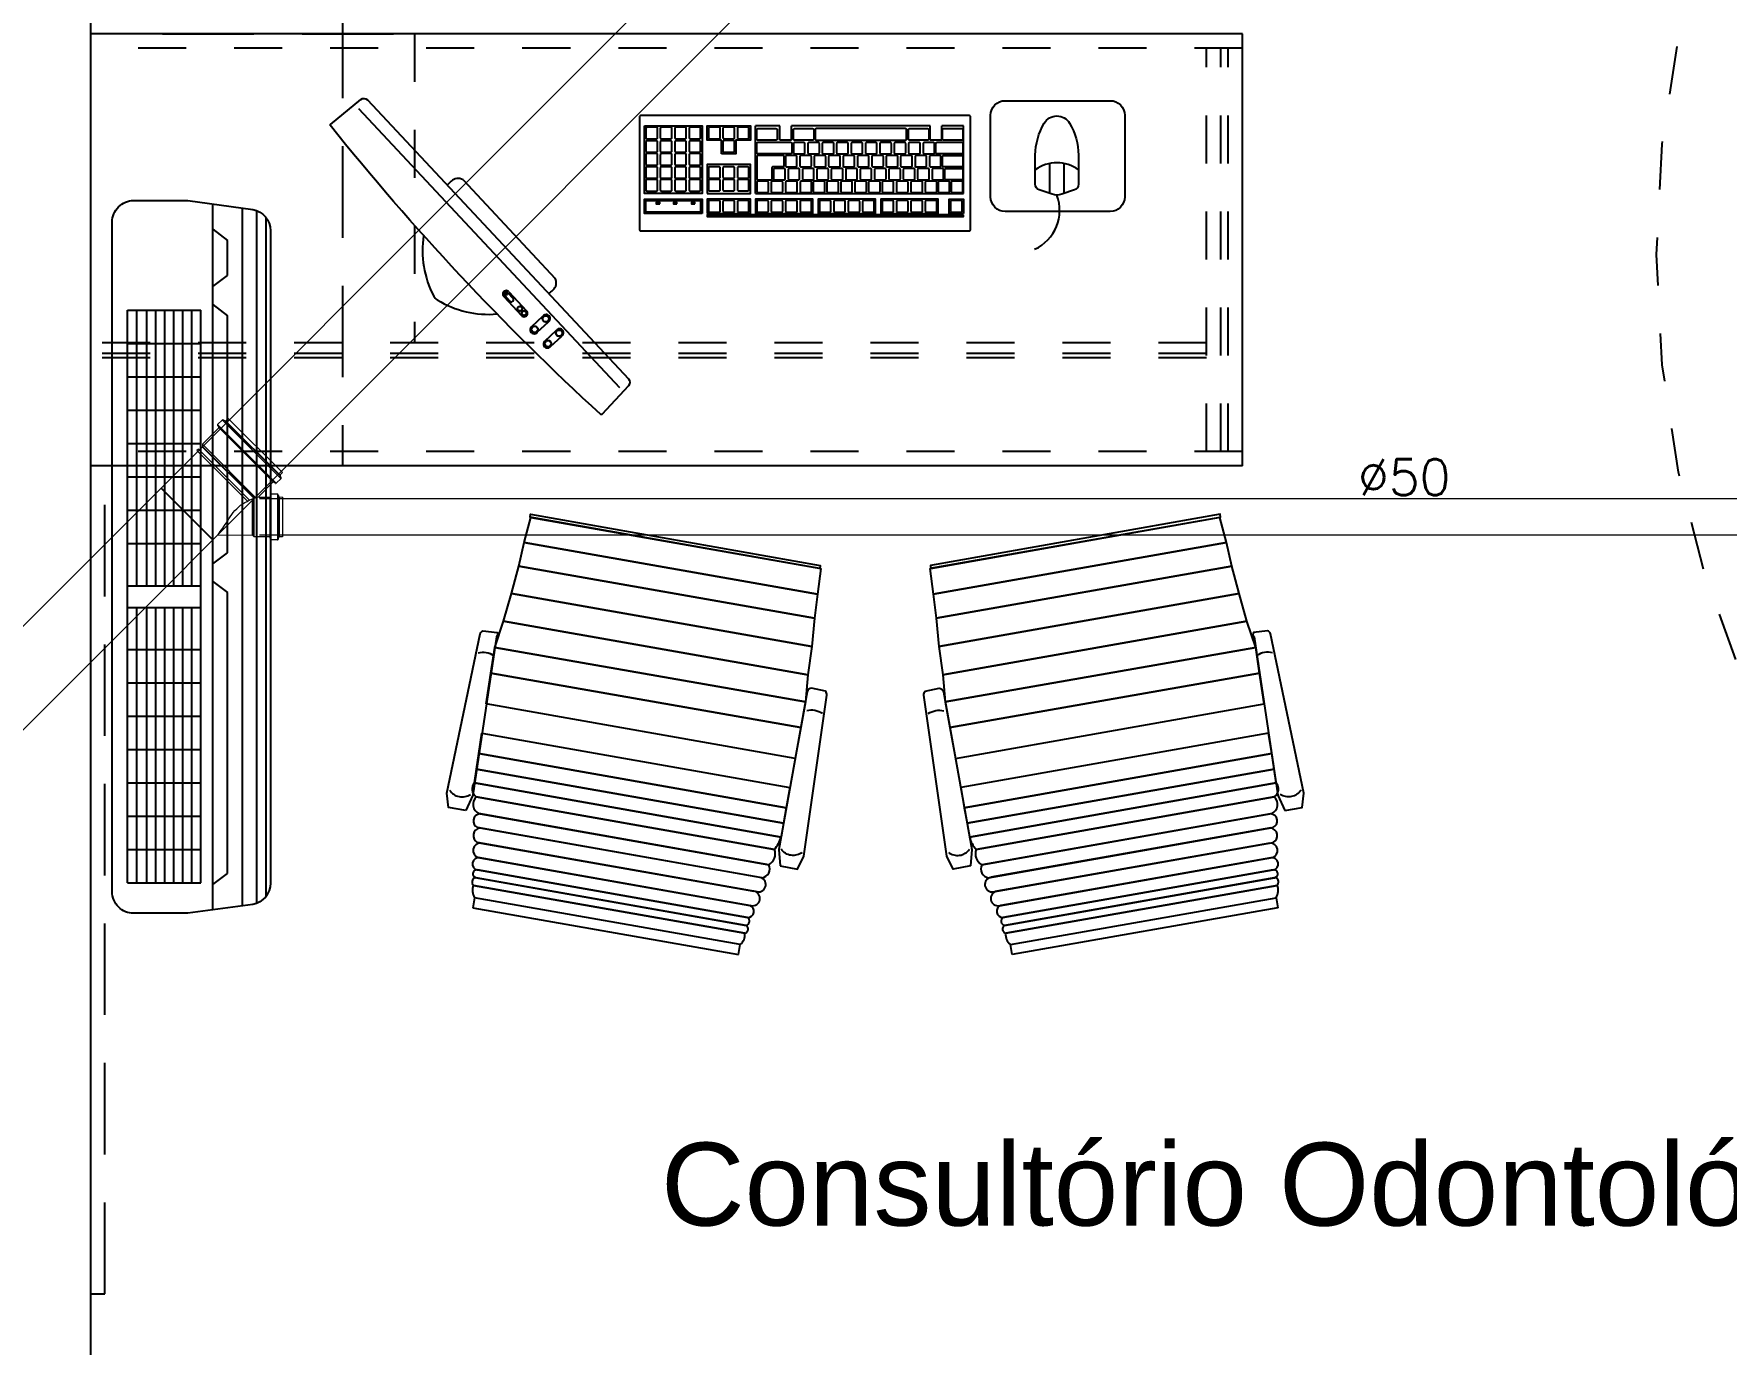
# Model space of a CAD drawing. Header units: millimetres. Extents: x 1573 to 2177, y 1587 to 1932.
# Drawn here: x 1895.824 to 1899.348, y 1918.274 to 1921.003 of the extents above; entities that cross this region are included whole.
import ezdxf
from ezdxf.enums import TextEntityAlignment as Align

# ---------------------------------------------------------------- set-up
doc = ezdxf.new("R2010")
doc.units = ezdxf.units.MM
doc.header["$LTSCALE"] = 0.03
doc.linetypes.add('HIDDEN', pattern=[9.525, 6.35, -3.175])
for name, color, linetype in [('-HIDRO', 8, 'Continuous'), ('Texto-Tubos', 7, 'Continuous'), ('Tinterno', 9, 'Continuous')]:
    doc.layers.add(name, color=color, linetype=linetype)
doc.layers.add('TigreCad', color=2, linetype='Continuous', lineweight=13)
doc.styles.add('ARIAL', font='arial.ttf')
doc.styles.add('TCTUBOS-TXT', font='txt.shx')

# ---------------------------------------------------------------- blocks, each defined once
blk = doc.blocks.new('26277469p')
at = {"layer": 'TigreCad'}
for p, q in [((78, 50.8), (6, 50.8)), ((78, 50.8), (78.1, 52.3)), ((78, -46.9), (78, 50.8)), ((78.1, -46.9), (78.1, 52.3)), ((81.1, 52.3), (78.1, 52.3)), ((81.1, -47.9), (81.1, 52.3)), ((81.2, 50.8), (81.1, 52.3)), ((81.2, -48), (81.2, 50.8)), ((87.4, 50.8), (81.2, 50.8)), ((89.8, 53.2), (87.4, 50.8)), ((89.8, -51.8), (89.8, 53.2)), ((121.7, 53.2), (89.8, 53.2)), ((122.9, 56.7), (122.7, 54.2)), ((133.3, 57.6), (123.9, 57.6)), ((123.9, 56.6), (123.9, -56.7)), ((133.3, 56.6), (133.3, -56.7)), ((134.3, 56.9), (135.1, 54)), ((140.5, 53.2), (136.1, 53.2)), ((140.5, 53.2), (140.5, -53.3)), ((14.9, -50.8), (6, -50.8)), ((49.6, -85.4), (14.9, -50.8)), ((49.6, -88.3), (87.3, -50.5)), ((106.9, -63.4), (63.4, -106.9)), ((113.6, -70.1), (70.1, -113.6)), ((103.4, -64.8), (93.6, -55)), ((121.7, -53.3), (94.3, -53.3)), ((106.8, -63.1), (104.8, -64.8)), ((114.4, -69.4), (108.2, -63.2)), ((122.9, -56.7), (122.7, -54.2)), ((133.3, -57.7), (123.9, -57.7)), ((134.3, -56.9), (135.1, -54)), ((140.5, -53.3), (136.1, -53.3)), ((49.6, -88.3), (49.6, -85.4)), ((64.8, -103.4), (49.6, -88.3)), ((116.2, -77.5), (77.5, -116.2)), ((114.5, -70.6), (113, -73.3)), ((116.2, -77.5), (113.1, -74.5)), ((63.1, -106.8), (64.8, -104.8)), ((69.4, -114.4), (63.2, -108.2)), ((70.6, -114.5), (73.3, -113)), ((77.5, -116.2), (74.5, -113.1))]:
    blk.add_line(p, q, dxfattribs=at)
blk.add_lwpolyline([(15.8, -51.2, -0.013476), (38.9, -47.1, -0.106485), (67.2, -44.2, -0.09207), (93.5, -53.8, -0.112954)], format="xyb", dxfattribs=at)
for centre, start, end in [((121.7, 54.2), 270, 355), ((123.9, 56.6), 90, 175), ((133.3, 56.6), 15, 90), ((136.1, 54.2), 195, 270), ((14.9, -51.8), 34.2682, 90), ((94.3, -54.3), 90, 225), ((104.1, -64.1), 225, 310), ((107.4, -63.9), 45, 130), ((113.6, -70.1), 330, 45), ((121.7, -54.3), 5, 90), ((123.9, -56.7), 185, 270), ((133.3, -56.7), 270, 345), ((136.1, -54.3), 90, 165), ((113.8, -73.8), 150, 225), ((63.9, -107.4), 140, 225), ((64.1, -104.1), 320, 45), ((70.1, -113.6), 225, 300), ((73.8, -113.8), 45, 120)]:
    blk.add_arc(centre, 1, start, end, dxfattribs=at)
at = {"layer": 'Tinterno'}
for p, q in [((6, 50.8), (6, -50.8)), ((87.4, -50.6), (87.4, 50.8)), ((122.6, 53.2), (122.6, -53.3)), ((135.3, 53.2), (135.3, -53.3)), ((85.3, -49.6), (49.6, -85.4)), ((104.1, -65.4), (65.4, -104.1)), ((112.6, -73.9), (73.9, -112.6))]:
    blk.add_line(p, q, dxfattribs=at)

msp = doc.modelspace()

# ---------------------------------------------------------------- linework, layer by layer
at = {"layer": '-HIDRO'}
for p, q in [((1895.9422, 1922.8022), (1895.9422, 1918.1536)), ((1898.3414, 1921.0027), (1895.9422, 1921.0027)), ((1898.3414, 1920.103), (1898.3414, 1921.0027)), ((1896.5001, 1920.8473), (1897.0437, 1920.2662)), ((1897.2563, 1920.7526), (1897.2563, 1920.7814)), ((1897.2833, 1920.7584), (1897.2833, 1920.778)), ((1897.3268, 1920.6705), (1897.3268, 1920.8112)), ((1897.3777, 1920.8112), (1897.3268, 1920.8112)), ((1897.3777, 1920.7813), (1897.3777, 1920.8112)), ((1897.4017, 1920.7813), (1897.3777, 1920.7813)), ((1897.4017, 1920.7813), (1897.4017, 1920.8112)), ((1897.6911, 1920.8112), (1897.4017, 1920.8112)), ((1897.6911, 1920.7813), (1897.6911, 1920.8112)), ((1897.7151, 1920.7813), (1897.6911, 1920.7813)), ((1897.7151, 1920.7813), (1897.7151, 1920.8112)), ((1897.7601, 1920.8112), (1897.7151, 1920.8112)), ((1897.7601, 1920.6705), (1897.7601, 1920.8112)), ((1897.9397, 1920.6702), (1897.9397, 1920.7328)), ((1897.9697, 1920.6702), (1897.9697, 1920.7328)), ((1896.718, 1920.6989), (1896.9101, 1920.4935)), ((1897.3268, 1920.6705), (1897.7601, 1920.6705)), ((1896.8112, 1920.4635), (1896.8048, 1920.4575)), ((1896.8112, 1920.4635), (1896.8219, 1920.4521)), ((1896.8133, 1920.4654), (1896.8503, 1920.426)), ((1896.8028, 1920.4556), (1896.8397, 1920.4161)), ((1896.8048, 1920.4575), (1896.8155, 1920.4461)), ((1896.8613, 1920.3933), (1896.8847, 1920.4152)), ((1896.8726, 1920.3812), (1896.896, 1920.4031)), ((1896.8891, 1920.3636), (1896.9125, 1920.3855)), ((1896.9004, 1920.3515), (1896.9238, 1920.3734)), ((1898.3414, 1920.103), (1895.9422, 1920.103)), ((1896.8454, 1919.943), (1896.8594, 1919.9956)), ((1896.8594, 1919.9956), (1897.4628, 1919.8892)), ((1898.2937, 1919.9956), (1897.6903, 1919.8892)), ((1898.3076, 1919.943), (1898.2937, 1919.9956)), ((1896.8341, 1919.8941), (1896.8454, 1919.943)), ((1896.8454, 1919.943), (1897.4558, 1919.8354)), ((1897.4558, 1919.8354), (1896.8454, 1919.943)), ((1898.3076, 1919.943), (1897.6973, 1919.8354)), ((1897.6973, 1919.8354), (1898.3076, 1919.943)), ((1898.3189, 1919.8941), (1898.3076, 1919.943)), ((1896.8186, 1919.8373), (1896.8341, 1919.8941)), ((1896.8341, 1919.8941), (1897.4497, 1919.7856)), ((1897.4497, 1919.7856), (1896.8341, 1919.8941)), ((1897.4628, 1919.8892), (1897.4558, 1919.8354)), ((1897.6903, 1919.8892), (1897.6973, 1919.8354)), ((1898.3189, 1919.8941), (1897.7034, 1919.7856)), ((1897.7034, 1919.7856), (1898.3189, 1919.8941)), ((1898.3344, 1919.8373), (1898.3189, 1919.8941)), ((1896.8024, 1919.7797), (1896.8186, 1919.8373)), ((1896.8186, 1919.8373), (1897.4442, 1919.727)), ((1897.4442, 1919.727), (1896.8186, 1919.8373)), ((1897.4558, 1919.8354), (1897.4497, 1919.7856)), ((1897.6973, 1919.8354), (1897.7034, 1919.7856)), ((1898.3344, 1919.8373), (1897.7088, 1919.727)), ((1897.7088, 1919.727), (1898.3344, 1919.8373)), ((1898.3506, 1919.7797), (1898.3344, 1919.8373)), ((1896.7841, 1919.7249), (1896.8024, 1919.7797)), ((1896.8024, 1919.7797), (1897.436, 1919.6679)), ((1897.436, 1919.6679), (1896.8024, 1919.7797)), ((1897.4497, 1919.7856), (1897.4442, 1919.727)), ((1897.7034, 1919.7856), (1897.7088, 1919.727)), ((1898.3506, 1919.7797), (1897.717, 1919.6679)), ((1897.717, 1919.6679), (1898.3506, 1919.7797)), ((1898.3689, 1919.7249), (1898.3506, 1919.7797)), ((1896.7761, 1919.6714), (1896.7841, 1919.7249)), ((1897.4309, 1919.6116), (1896.7841, 1919.7249)), ((1896.7841, 1919.7249), (1897.4309, 1919.6116)), ((1897.4442, 1919.727), (1897.436, 1919.6679)), ((1897.7088, 1919.727), (1897.717, 1919.6679)), ((1897.7221, 1919.6116), (1898.3689, 1919.7249)), ((1898.3689, 1919.7249), (1897.7221, 1919.6116)), ((1898.3769, 1919.6714), (1898.3689, 1919.7249)), ((1896.7664, 1919.607), (1896.7761, 1919.6714)), ((1897.4212, 1919.5577), (1896.7761, 1919.6714)), ((1896.7761, 1919.6714), (1897.4212, 1919.5577)), ((1897.436, 1919.6679), (1897.4309, 1919.6116)), ((1897.717, 1919.6679), (1897.7221, 1919.6116)), ((1897.7318, 1919.5577), (1898.3769, 1919.6714)), ((1898.3769, 1919.6714), (1897.7318, 1919.5577)), ((1898.3866, 1919.607), (1898.3769, 1919.6714)), ((1897.4097, 1919.4936), (1896.7664, 1919.607)), ((1897.4309, 1919.6116), (1897.4212, 1919.5577)), ((1897.7221, 1919.6116), (1897.7318, 1919.5577)), ((1897.7434, 1919.4936), (1898.3866, 1919.607)), ((1896.751, 1919.5038), (1896.7573, 1919.5462)), ((1896.7573, 1919.5462), (1897.3988, 1919.4331)), ((1897.4212, 1919.5577), (1897.4097, 1919.4936)), ((1897.7318, 1919.5577), (1897.7434, 1919.4936)), ((1898.3957, 1919.5462), (1897.7543, 1919.4331)), ((1898.4021, 1919.5038), (1898.3957, 1919.5462)), ((1896.7461, 1919.4713), (1896.751, 1919.5038)), ((1897.3911, 1919.3909), (1896.751, 1919.5038)), ((1896.751, 1919.5038), (1897.3911, 1919.3909)), ((1897.7619, 1919.3909), (1898.4021, 1919.5038)), ((1898.4021, 1919.5038), (1897.7619, 1919.3909)), ((1898.4069, 1919.4713), (1898.4021, 1919.5038)), ((1896.7418, 1919.4425), (1896.7461, 1919.4713)), ((1896.7418, 1919.4428), (1897.3802, 1919.3299)), ((1897.3802, 1919.3299), (1896.7418, 1919.4425)), ((1897.3853, 1919.3586), (1896.7461, 1919.4713)), ((1896.7461, 1919.4713), (1897.3853, 1919.3586)), ((1897.7677, 1919.3586), (1898.4069, 1919.4713)), ((1898.4069, 1919.4713), (1897.7677, 1919.3586)), ((1898.4112, 1919.4428), (1897.7729, 1919.3299)), ((1897.7729, 1919.3299), (1898.4113, 1919.4425)), ((1898.4113, 1919.4425), (1898.4069, 1919.4713)), ((1897.3664, 1919.3041), (1896.7455, 1919.4136)), ((1896.7455, 1919.4136), (1897.3664, 1919.3041)), ((1897.3988, 1919.4331), (1897.3911, 1919.3909)), ((1897.7543, 1919.4331), (1897.7619, 1919.3909)), ((1897.7866, 1919.3041), (1898.4075, 1919.4136)), ((1898.4075, 1919.4136), (1897.7866, 1919.3041)), ((1897.3546, 1919.2721), (1896.7509, 1919.3786)), ((1896.7534, 1919.3781), (1897.3546, 1919.2721)), ((1897.3911, 1919.3909), (1897.3853, 1919.3586)), ((1897.7619, 1919.3909), (1897.7677, 1919.3586)), ((1897.7984, 1919.2721), (1898.4021, 1919.3786)), ((1898.3996, 1919.3781), (1897.7984, 1919.2721)), ((1897.3405, 1919.2452), (1896.7484, 1919.3496)), ((1896.7531, 1919.3488), (1897.3358, 1919.246)), ((1897.3853, 1919.3586), (1897.3802, 1919.3299)), ((1897.7677, 1919.3586), (1897.7729, 1919.3299)), ((1897.8125, 1919.2452), (1898.4046, 1919.3496)), ((1898.4, 1919.3488), (1897.8172, 1919.246)), ((1897.3305, 1919.2159), (1896.7478, 1919.3186)), ((1896.7549, 1919.3174), (1897.3234, 1919.2171)), ((1897.8225, 1919.2159), (1898.4053, 1919.3186)), ((1898.3982, 1919.3174), (1897.8296, 1919.2171)), ((1897.3181, 1919.1868), (1896.7495, 1919.2871)), ((1896.7526, 1919.2866), (1897.315, 1919.1874)), ((1897.835, 1919.1868), (1898.4035, 1919.2871)), ((1898.4005, 1919.2866), (1897.838, 1919.1874)), ((1896.7395, 1919.2293), (1897.3049, 1919.1296)), ((1897.3049, 1919.1296), (1896.7395, 1919.2293)), ((1896.7395, 1919.2293), (1897.3049, 1919.1296)), ((1896.7423, 1919.2454), (1897.3077, 1919.1457)), ((1897.3077, 1919.1457), (1896.7452, 1919.2449)), ((1897.3106, 1919.1621), (1896.7481, 1919.2613)), ((1896.7481, 1919.2613), (1897.3106, 1919.1621)), ((1897.8424, 1919.1621), (1898.4049, 1919.2613)), ((1898.4049, 1919.2613), (1897.8424, 1919.1621)), ((1898.4107, 1919.2454), (1897.8453, 1919.1457)), ((1897.8453, 1919.1457), (1898.4078, 1919.2449)), ((1898.4136, 1919.2293), (1897.8482, 1919.1296)), ((1897.8482, 1919.1296), (1898.4136, 1919.2293)), ((1898.4136, 1919.2293), (1897.8482, 1919.1296)), ((1896.7419, 1919.2035), (1896.7382, 1919.1826)), ((1897.2949, 1919.1059), (1896.7419, 1919.2035)), ((1897.2949, 1919.1059), (1896.7419, 1919.2035)), ((1897.2949, 1919.1059), (1896.7419, 1919.2035)), ((1897.8581, 1919.1059), (1898.4112, 1919.2035)), ((1897.8581, 1919.1059), (1898.4112, 1919.2035)), ((1897.8581, 1919.1059), (1898.4112, 1919.2035)), ((1898.4112, 1919.2035), (1898.4148, 1919.1826)), ((1896.7382, 1919.1826), (1897.2913, 1919.0851)), ((1898.4148, 1919.1826), (1897.8618, 1919.0851)), ((1897.2913, 1919.0851), (1897.2949, 1919.1059)), ((1897.8618, 1919.0851), (1897.8581, 1919.1059))]:
    msp.add_line(p, q, dxfattribs=at)
at = {"layer": '-HIDRO', "linetype": 'HIDDEN'}
for p, q in [((1896.467, 1922.8022), (1896.467, 1920.103)), ((1896.0921, 1921.0027), (1896.617, 1921.0027)), ((1896.467, 1920.103), (1895.9422, 1920.103)), ((1895.9722, 1918.3785), (1895.9722, 1920.103)), ((1895.9422, 1918.3785), (1895.9722, 1918.3785))]:
    msp.add_line(p, q, dxfattribs=at)
at = {"layer": '-HIDRO', "linetype": 'HIDDEN', "ltscale": 0.3}
for p, q in [((1896.617, 1921.0027), (1896.617, 1920.3594)), ((1898.2664, 1920.3594), (1895.9422, 1920.3594)), ((1898.2664, 1920.3369), (1895.9422, 1920.3369)), ((1898.2664, 1920.3279), (1895.9422, 1920.3279))]:
    msp.add_line(p, q, dxfattribs=at)
at = {"layer": '-HIDRO', "linetype": 'HIDDEN', "ltscale": 0.5}
for p, q in [((1898.3414, 1920.9727), (1895.9422, 1920.9727)), ((1898.2664, 1920.133), (1898.2664, 1920.9727)), ((1898.2964, 1920.133), (1898.2964, 1920.9727)), ((1898.3114, 1920.133), (1898.3114, 1920.9727)), ((1898.3414, 1920.133), (1895.9422, 1920.133))]:
    msp.add_line(p, q, dxfattribs=at)
at = {"layer": '-HIDRO', "ltscale": 0.5}
for p, q in [((1896.1971, 1919.1783), (1896.1971, 1920.6484)), ((1896.2588, 1919.1867), (1896.2588, 1920.6399)), ((1896.2885, 1919.192), (1896.2885, 1920.6346)), ((1896.3082, 1919.2071), (1896.3082, 1920.6195)), ((1896.1971, 1920.5956), (1896.2273, 1920.5724)), ((1896.2273, 1920.4997), (1896.2273, 1920.5724)), ((1896.1971, 1920.4765), (1896.2273, 1920.4997)), ((1896.0189, 1919.6509), (1896.0189, 1920.4269)), ((1896.0189, 1920.4269), (1896.1716, 1920.4269)), ((1896.0388, 1919.8533), (1896.0388, 1920.4269)), ((1896.0597, 1919.8533), (1896.0597, 1920.4269)), ((1896.0779, 1919.8533), (1896.0779, 1920.4269)), ((1896.0966, 1919.8533), (1896.0966, 1920.4269)), ((1896.1154, 1919.8533), (1896.1154, 1920.4269)), ((1896.1341, 1919.8533), (1896.1341, 1920.4269)), ((1896.1528, 1919.8533), (1896.1528, 1920.4269)), ((1896.1716, 1919.6509), (1896.1716, 1920.4269)), ((1896.1971, 1920.4388), (1896.2273, 1920.4157)), ((1896.2273, 1919.9221), (1896.2273, 1920.4157)), ((1896.0189, 1920.3575), (1896.1716, 1920.3575)), ((1896.0189, 1920.2882), (1896.1716, 1920.2882)), ((1896.0189, 1920.2188), (1896.1716, 1920.2188)), ((1896.0189, 1920.1495), (1896.1716, 1920.1495)), ((1896.0189, 1920.0801), (1896.1716, 1920.0801)), ((1896.0189, 1920.0108), (1896.1716, 1920.0108)), ((1896.0189, 1919.9414), (1896.1716, 1919.9414)), ((1896.1971, 1919.899), (1896.2273, 1919.9221)), ((1896.1971, 1919.8622), (1896.2273, 1919.839)), ((1896.0189, 1919.8533), (1896.1716, 1919.8533)), ((1896.2273, 1919.2542), (1896.2273, 1919.839)), ((1896.0189, 1919.8083), (1896.1716, 1919.8083)), ((1896.0388, 1919.2348), (1896.0388, 1919.8083)), ((1896.0597, 1919.2348), (1896.0597, 1919.8083)), ((1896.0779, 1919.2348), (1896.0779, 1919.8083)), ((1896.0966, 1919.2348), (1896.0966, 1919.8083)), ((1896.1154, 1919.2348), (1896.1154, 1919.8083)), ((1896.1341, 1919.2348), (1896.1341, 1919.8083)), ((1896.1528, 1919.2348), (1896.1528, 1919.8083)), ((1896.0189, 1919.7203), (1896.1716, 1919.7203)), ((1896.0189, 1919.6509), (1896.1716, 1919.6509)), ((1896.0189, 1919.2348), (1896.0189, 1919.6509)), ((1896.1716, 1919.2348), (1896.1716, 1919.6509)), ((1896.0189, 1919.5815), (1896.1716, 1919.5815)), ((1896.0189, 1919.5122), (1896.1716, 1919.5122)), ((1896.0189, 1919.4428), (1896.1716, 1919.4428)), ((1896.0189, 1919.3735), (1896.1716, 1919.3735)), ((1896.0189, 1919.3041), (1896.1716, 1919.3041)), ((1896.0189, 1919.2348), (1896.1716, 1919.2348)), ((1896.1971, 1919.231), (1896.2273, 1919.2542))]:
    msp.add_line(p, q, dxfattribs=at)
at = {"layer": '-HIDRO'}
for points in [[(1896.5048, 1920.8659, -0.395059), (1896.5189, 1920.865), (1897.0626, 1920.2839, -0.395059), (1897.0626, 1920.2698), (1897.0068, 1920.2102, -0.255546), (1897.0049, 1920.2096, -0.038223), (1896.4409, 1920.8124, -0.255546), (1896.4417, 1920.8142)], [(1898.096, 1920.6631, -0.414214), (1898.0656, 1920.6328), (1897.847, 1920.6328, -0.414214), (1897.8166, 1920.6631), (1897.8166, 1920.8332, -0.414214), (1897.847, 1920.8635), (1898.0656, 1920.8635, -0.414214), (1898.096, 1920.8332)], [(1897.7751, 1920.5955), (1897.7751, 1920.8294, 0.414214), (1897.7721, 1920.8324), (1897.0883, 1920.8324, 0.414214), (1897.0853, 1920.8294), (1897.0853, 1920.5955, 0.414214), (1897.0883, 1920.5925), (1897.7721, 1920.5925, 0.414214)], [(1897.9997, 1920.6893, -0.320037), (1897.9914, 1920.6777), (1897.9647, 1920.6685, -0.167465), (1897.9447, 1920.6685), (1897.918, 1920.6777, -0.320037), (1897.9097, 1920.6893), (1897.9097, 1920.75, -0.131312), (1897.9284, 1920.8167, -0.570686), (1897.981, 1920.8167, -0.131312), (1897.9997, 1920.75)], [(1897.0988, 1920.7863, 0.414214), (1897.1011, 1920.7841), (1897.1206, 1920.7841, 0.414214), (1897.1228, 1920.7863), (1897.1228, 1920.8058, 0.414214), (1897.1206, 1920.8081), (1897.1011, 1920.8081, 0.414214), (1897.0988, 1920.8058)], [(1897.0988, 1920.7583, 0.414214), (1897.101, 1920.7561), (1897.1205, 1920.7561, 0.414214), (1897.1228, 1920.7583), (1897.1228, 1920.7778, 0.414214), (1897.1205, 1920.7801), (1897.101, 1920.7801, 0.414214), (1897.0988, 1920.7778)], [(1897.1288, 1920.7863, 0.414214), (1897.1311, 1920.7841), (1897.1506, 1920.7841, 0.414214), (1897.1528, 1920.7863), (1897.1528, 1920.8058, 0.414214), (1897.1506, 1920.8081), (1897.1311, 1920.8081, 0.414214), (1897.1288, 1920.8058)], [(1897.1288, 1920.7583, 0.414214), (1897.131, 1920.7561), (1897.1505, 1920.7561, 0.414214), (1897.1528, 1920.7583), (1897.1528, 1920.7778, 0.414214), (1897.1505, 1920.7801), (1897.131, 1920.7801, 0.414214), (1897.1288, 1920.7778)], [(1897.1588, 1920.7863, 0.414214), (1897.1611, 1920.7841), (1897.1806, 1920.7841, 0.414214), (1897.1828, 1920.7863), (1897.1828, 1920.8058, 0.414214), (1897.1806, 1920.8081), (1897.1611, 1920.8081, 0.414214), (1897.1588, 1920.8058)], [(1897.1588, 1920.7583, 0.414214), (1897.161, 1920.7561), (1897.1805, 1920.7561, 0.414214), (1897.1828, 1920.7583), (1897.1828, 1920.7778, 0.414214), (1897.1805, 1920.7801), (1897.161, 1920.7801, 0.414214), (1897.1588, 1920.7778)], [(1897.1888, 1920.7863, 0.414214), (1897.1911, 1920.7841), (1897.2105, 1920.7841, 0.414214), (1897.2128, 1920.7863), (1897.2128, 1920.8058, 0.414214), (1897.2105, 1920.8081), (1897.1911, 1920.8081, 0.414214), (1897.1888, 1920.8058)], [(1897.1888, 1920.7583, 0.414214), (1897.191, 1920.7561), (1897.2105, 1920.7561, 0.414214), (1897.2128, 1920.7583), (1897.2128, 1920.7778, 0.414214), (1897.2105, 1920.7801), (1897.191, 1920.7801, 0.414214), (1897.1888, 1920.7778)], [(1897.2293, 1920.7865, 0.414214), (1897.2315, 1920.7843), (1897.251, 1920.7843, 0.414214), (1897.2533, 1920.7865), (1897.2533, 1920.806, 0.414214), (1897.251, 1920.8083), (1897.2315, 1920.8083, 0.414214), (1897.2293, 1920.806)], [(1897.2592, 1920.7865, 0.414214), (1897.2615, 1920.7843), (1897.281, 1920.7843, 0.414214), (1897.2832, 1920.7865), (1897.2832, 1920.806, 0.414214), (1897.281, 1920.8083), (1897.2615, 1920.8083, 0.414214), (1897.2592, 1920.806)], [(1897.2592, 1920.7585, 0.414214), (1897.2615, 1920.7563), (1897.281, 1920.7563, 0.414214), (1897.2832, 1920.7585), (1897.2832, 1920.778, 0.414214), (1897.281, 1920.7803), (1897.2615, 1920.7803, 0.414214), (1897.2592, 1920.778)], [(1897.2892, 1920.7865, 0.414214), (1897.2915, 1920.7843), (1897.311, 1920.7843, 0.414214), (1897.3132, 1920.7865), (1897.3132, 1920.806, 0.414214), (1897.311, 1920.8083), (1897.2915, 1920.8083, 0.414214), (1897.2892, 1920.806)], [(1897.3699, 1920.7813), (1897.332, 1920.7813, -0.414214), (1897.3298, 1920.7835), (1897.3298, 1920.8031, -0.414214), (1897.332, 1920.8054), (1897.3699, 1920.8054, -0.414214), (1897.3722, 1920.8031), (1897.3722, 1920.7835, -0.414214)], [(1897.4461, 1920.7813), (1897.4083, 1920.7813, -0.414214), (1897.406, 1920.7835), (1897.406, 1920.8031, -0.414214), (1897.4083, 1920.8054), (1897.4461, 1920.8054, -0.414214), (1897.4484, 1920.8031), (1897.4484, 1920.7835, -0.414214)], [(1897.4514, 1920.8031), (1897.4514, 1920.7835, 0.414214), (1897.4536, 1920.7813), (1897.6393, 1920.7813, 0.414214), (1897.6415, 1920.7835), (1897.6415, 1920.8031, 0.414214), (1897.6393, 1920.8054), (1897.4536, 1920.8054, 0.414214)], [(1897.6458, 1920.8031, -0.414214), (1897.648, 1920.8054), (1897.6859, 1920.8054, -0.414214), (1897.6881, 1920.8031), (1897.6881, 1920.7835, -0.414214), (1897.6859, 1920.7813), (1897.648, 1920.7813, -0.414214), (1897.6458, 1920.7835)], [(1897.7564, 1920.7813), (1897.7185, 1920.7813, -0.414214), (1897.7163, 1920.7835), (1897.7163, 1920.8031, -0.414214), (1897.7185, 1920.8054), (1897.7564, 1920.8054, -0.414214), (1897.7586, 1920.8031), (1897.7586, 1920.7835, -0.414214)], [(1897.0988, 1920.7314, 0.414214), (1897.101, 1920.7292), (1897.1205, 1920.7292, 0.414214), (1897.1228, 1920.7314), (1897.1228, 1920.7509, 0.414214), (1897.1205, 1920.7532), (1897.101, 1920.7532, 0.414214), (1897.0988, 1920.7509)], [(1897.1288, 1920.7314, 0.414214), (1897.131, 1920.7292), (1897.1505, 1920.7292, 0.414214), (1897.1528, 1920.7314), (1897.1528, 1920.7509, 0.414214), (1897.1505, 1920.7532), (1897.131, 1920.7532, 0.414214), (1897.1288, 1920.7509)], [(1897.1588, 1920.7314, 0.414214), (1897.161, 1920.7292), (1897.1805, 1920.7292, 0.414214), (1897.1828, 1920.7314), (1897.1828, 1920.7509, 0.414214), (1897.1805, 1920.7532), (1897.161, 1920.7532, 0.414214), (1897.1588, 1920.7509)], [(1897.1888, 1920.7314, 0.414214), (1897.191, 1920.7292), (1897.2105, 1920.7292, 0.414214), (1897.2128, 1920.7314), (1897.2128, 1920.7509, 0.414214), (1897.2105, 1920.7532), (1897.191, 1920.7532, 0.414214), (1897.1888, 1920.7509)], [(1897.4025, 1920.7549, -0.414214), (1897.4003, 1920.7526), (1897.332, 1920.7526, -0.414214), (1897.3298, 1920.7549), (1897.3298, 1920.7745, -0.414214), (1897.332, 1920.7768), (1897.4003, 1920.7768, -0.414214), (1897.4025, 1920.7745)], [(1897.3843, 1920.7496), (1897.332, 1920.7496, 0.414214), (1897.3298, 1920.7474), (1897.3298, 1920.7008, 0.414214), (1897.332, 1920.6985), (1897.3598, 1920.6985, 0.414214), (1897.362, 1920.7008), (1897.362, 1920.724, -0.414214), (1897.3643, 1920.7263), (1897.3843, 1920.7263, 0.414214), (1897.3866, 1920.7285), (1897.3866, 1920.7474, 0.414214)], [(1897.3893, 1920.7279, 0.414214), (1897.3916, 1920.7256), (1897.4111, 1920.7256, 0.414214), (1897.4133, 1920.7279), (1897.4133, 1920.7474, 0.414214), (1897.4111, 1920.7496), (1897.3916, 1920.7496, 0.414214), (1897.3893, 1920.7474)], [(1897.406, 1920.7549, 0.414214), (1897.4083, 1920.7526), (1897.4278, 1920.7526, 0.414214), (1897.43, 1920.7549), (1897.43, 1920.7744, 0.414214), (1897.4278, 1920.7766), (1897.4083, 1920.7766, 0.414214), (1897.406, 1920.7744)], [(1897.4193, 1920.7279, 0.414214), (1897.4216, 1920.7256), (1897.4411, 1920.7256, 0.414214), (1897.4433, 1920.7279), (1897.4433, 1920.7474, 0.414214), (1897.4411, 1920.7496), (1897.4216, 1920.7496, 0.414214), (1897.4193, 1920.7474)], [(1897.436, 1920.7549, 0.414214), (1897.4383, 1920.7526), (1897.4577, 1920.7526, 0.414214), (1897.46, 1920.7549), (1897.46, 1920.7744, 0.414214), (1897.4577, 1920.7766), (1897.4383, 1920.7766, 0.414214), (1897.436, 1920.7744)], [(1897.4493, 1920.7279, 0.414214), (1897.4516, 1920.7256), (1897.4711, 1920.7256, 0.414214), (1897.4733, 1920.7279), (1897.4733, 1920.7474, 0.414214), (1897.4711, 1920.7496), (1897.4516, 1920.7496, 0.414214), (1897.4493, 1920.7474)], [(1897.466, 1920.7549, 0.414214), (1897.4682, 1920.7526), (1897.4877, 1920.7526, 0.414214), (1897.49, 1920.7549), (1897.49, 1920.7744, 0.414214), (1897.4877, 1920.7766), (1897.4682, 1920.7766, 0.414214), (1897.466, 1920.7744)], [(1897.4793, 1920.7279, 0.414214), (1897.4816, 1920.7256), (1897.501, 1920.7256, 0.414214), (1897.5033, 1920.7279), (1897.5033, 1920.7474, 0.414214), (1897.501, 1920.7496), (1897.4816, 1920.7496, 0.414214), (1897.4793, 1920.7474)], [(1897.496, 1920.7549, 0.414214), (1897.4982, 1920.7526), (1897.5177, 1920.7526, 0.414214), (1897.52, 1920.7549), (1897.52, 1920.7744, 0.414214), (1897.5177, 1920.7766), (1897.4982, 1920.7766, 0.414214), (1897.496, 1920.7744)], [(1897.5093, 1920.7279, 0.414214), (1897.5115, 1920.7256), (1897.531, 1920.7256, 0.414214), (1897.5333, 1920.7279), (1897.5333, 1920.7474, 0.414214), (1897.531, 1920.7496), (1897.5115, 1920.7496, 0.414214), (1897.5093, 1920.7474)], [(1897.526, 1920.7549, 0.414214), (1897.5282, 1920.7526), (1897.5477, 1920.7526, 0.414214), (1897.55, 1920.7549), (1897.55, 1920.7744, 0.414214), (1897.5477, 1920.7766), (1897.5282, 1920.7766, 0.414214), (1897.526, 1920.7744)], [(1897.5393, 1920.7279, 0.414214), (1897.5415, 1920.7256), (1897.561, 1920.7256, 0.414214), (1897.5633, 1920.7279), (1897.5633, 1920.7474, 0.414214), (1897.561, 1920.7496), (1897.5415, 1920.7496, 0.414214), (1897.5393, 1920.7474)], [(1897.556, 1920.7549, 0.414214), (1897.5582, 1920.7526), (1897.5777, 1920.7526, 0.414214), (1897.58, 1920.7549), (1897.58, 1920.7744, 0.414214), (1897.5777, 1920.7766), (1897.5582, 1920.7766, 0.414214), (1897.556, 1920.7744)], [(1897.5693, 1920.7279, 0.414214), (1897.5715, 1920.7256), (1897.591, 1920.7256, 0.414214), (1897.5933, 1920.7279), (1897.5933, 1920.7474, 0.414214), (1897.591, 1920.7496), (1897.5715, 1920.7496, 0.414214), (1897.5693, 1920.7474)], [(1897.586, 1920.7549, 0.414214), (1897.5882, 1920.7526), (1897.6077, 1920.7526, 0.414214), (1897.6099, 1920.7549), (1897.6099, 1920.7744, 0.414214), (1897.6077, 1920.7766), (1897.5882, 1920.7766, 0.414214), (1897.586, 1920.7744)], [(1897.5993, 1920.7279, 0.414214), (1897.6015, 1920.7256), (1897.621, 1920.7256, 0.414214), (1897.6233, 1920.7279), (1897.6233, 1920.7474, 0.414214), (1897.621, 1920.7496), (1897.6015, 1920.7496, 0.414214), (1897.5993, 1920.7474)], [(1897.6159, 1920.7549, 0.414214), (1897.6182, 1920.7526), (1897.6377, 1920.7526, 0.414214), (1897.6399, 1920.7549), (1897.6399, 1920.7744, 0.414214), (1897.6377, 1920.7766), (1897.6182, 1920.7766, 0.414214), (1897.6159, 1920.7744)], [(1897.6293, 1920.7279, 0.414214), (1897.6315, 1920.7256), (1897.651, 1920.7256, 0.414214), (1897.6532, 1920.7279), (1897.6532, 1920.7474, 0.414214), (1897.651, 1920.7496), (1897.6315, 1920.7496, 0.414214), (1897.6293, 1920.7474)], [(1897.6459, 1920.7549, 0.414214), (1897.6482, 1920.7526), (1897.6677, 1920.7526, 0.414214), (1897.6699, 1920.7549), (1897.6699, 1920.7744, 0.414214), (1897.6677, 1920.7766), (1897.6482, 1920.7766, 0.414214), (1897.6459, 1920.7744)], [(1897.6592, 1920.7279, 0.414214), (1897.6615, 1920.7256), (1897.681, 1920.7256, 0.414214), (1897.6832, 1920.7279), (1897.6832, 1920.7474, 0.414214), (1897.681, 1920.7496), (1897.6615, 1920.7496, 0.414214), (1897.6592, 1920.7474)], [(1897.6759, 1920.7549, 0.414214), (1897.6782, 1920.7526), (1897.6977, 1920.7526, 0.414214), (1897.6999, 1920.7549), (1897.6999, 1920.7744, 0.414214), (1897.6977, 1920.7766), (1897.6782, 1920.7766, 0.414214), (1897.6759, 1920.7744)], [(1897.6892, 1920.7279, 0.414214), (1897.6915, 1920.7256), (1897.711, 1920.7256, 0.414214), (1897.7132, 1920.7279), (1897.7132, 1920.7474, 0.414214), (1897.711, 1920.7496), (1897.6915, 1920.7496, 0.414214), (1897.6892, 1920.7474)], [(1897.7586, 1920.7745), (1897.7586, 1920.7549, -0.414214), (1897.7564, 1920.7526), (1897.7052, 1920.7526, -0.414214), (1897.7029, 1920.7549), (1897.7029, 1920.7745, -0.414214), (1897.7052, 1920.7768), (1897.7564, 1920.7768, -0.414214)], [(1897.7586, 1920.7474), (1897.7586, 1920.7278, -0.414214), (1897.7564, 1920.7255), (1897.7185, 1920.7255, -0.414214), (1897.7163, 1920.7278), (1897.7163, 1920.7474, -0.414214), (1897.7185, 1920.7496), (1897.7564, 1920.7496, -0.414214)], [(1897.0988, 1920.704, 0.414214), (1897.1011, 1920.7018), (1897.1206, 1920.7018, 0.414214), (1897.1228, 1920.704), (1897.1228, 1920.7235, 0.414214), (1897.1206, 1920.7258), (1897.1011, 1920.7258, 0.414214), (1897.0988, 1920.7235)], [(1897.1288, 1920.704, 0.414214), (1897.1311, 1920.7018), (1897.1506, 1920.7018, 0.414214), (1897.1528, 1920.704), (1897.1528, 1920.7235, 0.414214), (1897.1506, 1920.7258), (1897.1311, 1920.7258, 0.414214), (1897.1288, 1920.7235)], [(1897.1588, 1920.704, 0.414214), (1897.1611, 1920.7018), (1897.1806, 1920.7018, 0.414214), (1897.1828, 1920.704), (1897.1828, 1920.7235, 0.414214), (1897.1806, 1920.7258), (1897.1611, 1920.7258, 0.414214), (1897.1588, 1920.7235)], [(1897.1888, 1920.704, 0.414214), (1897.1911, 1920.7018), (1897.2105, 1920.7018, 0.414214), (1897.2128, 1920.704), (1897.2128, 1920.7235, 0.414214), (1897.2105, 1920.7258), (1897.1911, 1920.7258, 0.414214), (1897.1888, 1920.7235)], [(1897.2293, 1920.7042, 0.414214), (1897.2315, 1920.7019), (1897.251, 1920.7019, 0.414214), (1897.2533, 1920.7042), (1897.2533, 1920.7237, 0.414214), (1897.251, 1920.7259), (1897.2315, 1920.7259, 0.414214), (1897.2293, 1920.7237)], [(1897.2593, 1920.7042, 0.414214), (1897.2615, 1920.7019), (1897.281, 1920.7019, 0.414214), (1897.2833, 1920.7042), (1897.2833, 1920.7237, 0.414214), (1897.281, 1920.7259), (1897.2615, 1920.7259, 0.414214), (1897.2593, 1920.7237)], [(1897.2893, 1920.7042, 0.414214), (1897.2915, 1920.7019), (1897.311, 1920.7019, 0.414214), (1897.3133, 1920.7042), (1897.3133, 1920.7237, 0.414214), (1897.311, 1920.7259), (1897.2915, 1920.7259, 0.414214), (1897.2893, 1920.7237)], [(1897.3648, 1920.7008, 0.414214), (1897.3671, 1920.6985), (1897.3866, 1920.6985, 0.414214), (1897.3888, 1920.7008), (1897.3888, 1920.7203, 0.414214), (1897.3866, 1920.7225), (1897.3671, 1920.7225, 0.414214), (1897.3648, 1920.7203)], [(1897.3948, 1920.7008, 0.414214), (1897.3971, 1920.6985), (1897.4166, 1920.6985, 0.414214), (1897.4188, 1920.7008), (1897.4188, 1920.7203, 0.414214), (1897.4166, 1920.7225), (1897.3971, 1920.7225, 0.414214), (1897.3948, 1920.7203)], [(1897.4248, 1920.7008, 0.414214), (1897.4271, 1920.6985), (1897.4466, 1920.6985, 0.414214), (1897.4488, 1920.7008), (1897.4488, 1920.7203, 0.414214), (1897.4466, 1920.7225), (1897.4271, 1920.7225, 0.414214), (1897.4248, 1920.7203)], [(1897.4548, 1920.7008, 0.414214), (1897.4571, 1920.6985), (1897.4766, 1920.6985, 0.414214), (1897.4788, 1920.7008), (1897.4788, 1920.7203, 0.414214), (1897.4766, 1920.7225), (1897.4571, 1920.7225, 0.414214), (1897.4548, 1920.7203)], [(1897.4848, 1920.7008, 0.414214), (1897.487, 1920.6985), (1897.5065, 1920.6985, 0.414214), (1897.5088, 1920.7008), (1897.5088, 1920.7203, 0.414214), (1897.5065, 1920.7225), (1897.487, 1920.7225, 0.414214), (1897.4848, 1920.7203)], [(1897.5148, 1920.7008, 0.414214), (1897.517, 1920.6985), (1897.5365, 1920.6985, 0.414214), (1897.5388, 1920.7008), (1897.5388, 1920.7203, 0.414214), (1897.5365, 1920.7225), (1897.517, 1920.7225, 0.414214), (1897.5148, 1920.7203)], [(1897.5448, 1920.7008, 0.414214), (1897.547, 1920.6985), (1897.5665, 1920.6985, 0.414214), (1897.5688, 1920.7008), (1897.5688, 1920.7203, 0.414214), (1897.5665, 1920.7225), (1897.547, 1920.7225, 0.414214), (1897.5448, 1920.7203)], [(1897.5748, 1920.7008, 0.414214), (1897.577, 1920.6985), (1897.5965, 1920.6985, 0.414214), (1897.5988, 1920.7008), (1897.5988, 1920.7203, 0.414214), (1897.5965, 1920.7225), (1897.577, 1920.7225, 0.414214), (1897.5748, 1920.7203)], [(1897.6048, 1920.7008, 0.414214), (1897.607, 1920.6985), (1897.6265, 1920.6985, 0.414214), (1897.6288, 1920.7008), (1897.6288, 1920.7203, 0.414214), (1897.6265, 1920.7225), (1897.607, 1920.7225, 0.414214), (1897.6048, 1920.7203)], [(1897.6348, 1920.7008, 0.414214), (1897.637, 1920.6985), (1897.6565, 1920.6985, 0.414214), (1897.6587, 1920.7008), (1897.6587, 1920.7203, 0.414214), (1897.6565, 1920.7225), (1897.637, 1920.7225, 0.414214), (1897.6348, 1920.7203)], [(1897.6647, 1920.7008, 0.414214), (1897.667, 1920.6985), (1897.6865, 1920.6985, 0.414214), (1897.6887, 1920.7008), (1897.6887, 1920.7203, 0.414214), (1897.6865, 1920.7225), (1897.667, 1920.7225, 0.414214), (1897.6647, 1920.7203)], [(1897.6947, 1920.7008, 0.414214), (1897.697, 1920.6985), (1897.7165, 1920.6985, 0.414214), (1897.7187, 1920.7008), (1897.7187, 1920.7203, 0.414214), (1897.7165, 1920.7225), (1897.697, 1920.7225, 0.414214), (1897.6947, 1920.7203)], [(1897.7564, 1920.6984), (1897.7234, 1920.6984, -0.414214), (1897.7211, 1920.7006), (1897.7211, 1920.7203, -0.414214), (1897.7234, 1920.7225), (1897.7564, 1920.7225, -0.414214), (1897.7586, 1920.7203), (1897.7586, 1920.7006, -0.414214)], [(1897.0988, 1920.6775, 0.414214), (1897.1011, 1920.6753), (1897.1206, 1920.6753, 0.414214), (1897.1228, 1920.6775), (1897.1228, 1920.697, 0.414214), (1897.1206, 1920.6993), (1897.1011, 1920.6993, 0.414214), (1897.0988, 1920.697)], [(1897.1288, 1920.6775, 0.414214), (1897.1311, 1920.6753), (1897.1506, 1920.6753, 0.414214), (1897.1528, 1920.6775), (1897.1528, 1920.697, 0.414214), (1897.1506, 1920.6993), (1897.1311, 1920.6993, 0.414214), (1897.1288, 1920.697)], [(1897.1588, 1920.6775, 0.414214), (1897.1611, 1920.6753), (1897.1806, 1920.6753, 0.414214), (1897.1828, 1920.6775), (1897.1828, 1920.697, 0.414214), (1897.1806, 1920.6993), (1897.1611, 1920.6993, 0.414214), (1897.1588, 1920.697)], [(1897.1888, 1920.6775, 0.414214), (1897.1911, 1920.6753), (1897.2105, 1920.6753, 0.414214), (1897.2128, 1920.6775), (1897.2128, 1920.697, 0.414214), (1897.2105, 1920.6993), (1897.1911, 1920.6993, 0.414214), (1897.1888, 1920.697)], [(1897.2293, 1920.6777, 0.414214), (1897.2315, 1920.6755), (1897.251, 1920.6755, 0.414214), (1897.2533, 1920.6777), (1897.2533, 1920.6972, 0.414214), (1897.251, 1920.6995), (1897.2315, 1920.6995, 0.414214), (1897.2293, 1920.6972)], [(1897.2593, 1920.6777, 0.414214), (1897.2615, 1920.6755), (1897.281, 1920.6755, 0.414214), (1897.2833, 1920.6777), (1897.2833, 1920.6972, 0.414214), (1897.281, 1920.6995), (1897.2615, 1920.6995, 0.414214), (1897.2593, 1920.6972)], [(1897.2893, 1920.6777, 0.414214), (1897.2915, 1920.6755), (1897.311, 1920.6755, 0.414214), (1897.3133, 1920.6777), (1897.3133, 1920.6972, 0.414214), (1897.311, 1920.6995), (1897.2915, 1920.6995, 0.414214), (1897.2893, 1920.6972)], [(1897.3298, 1920.6743, 0.414214), (1897.332, 1920.672), (1897.3515, 1920.672, 0.414214), (1897.3538, 1920.6743), (1897.3538, 1920.6938, 0.414214), (1897.3515, 1920.696), (1897.332, 1920.696, 0.414214), (1897.3298, 1920.6938)], [(1897.3598, 1920.6743, 0.414214), (1897.362, 1920.672), (1897.3815, 1920.672, 0.414214), (1897.3837, 1920.6743), (1897.3837, 1920.6938, 0.414214), (1897.3815, 1920.696), (1897.362, 1920.696, 0.414214), (1897.3598, 1920.6938)], [(1897.3897, 1920.6743, 0.414214), (1897.392, 1920.672), (1897.4115, 1920.672, 0.414214), (1897.4137, 1920.6743), (1897.4137, 1920.6938, 0.414214), (1897.4115, 1920.696), (1897.392, 1920.696, 0.414214), (1897.3897, 1920.6938)], [(1897.4197, 1920.6743, 0.414214), (1897.422, 1920.672), (1897.4415, 1920.672, 0.414214), (1897.4437, 1920.6743), (1897.4437, 1920.6938, 0.414214), (1897.4415, 1920.696), (1897.422, 1920.696, 0.414214), (1897.4197, 1920.6938)], [(1897.4473, 1920.6743, 0.414214), (1897.4496, 1920.672), (1897.4691, 1920.672, 0.414214), (1897.4713, 1920.6743), (1897.4713, 1920.6938, 0.414214), (1897.4691, 1920.696), (1897.4496, 1920.696, 0.414214), (1897.4473, 1920.6938)], [(1897.4757, 1920.6743, 0.414214), (1897.4779, 1920.672), (1897.4974, 1920.672, 0.414214), (1897.4997, 1920.6743), (1897.4997, 1920.6938, 0.414214), (1897.4974, 1920.696), (1897.4779, 1920.696, 0.414214), (1897.4757, 1920.6938)], [(1897.5046, 1920.6743, 0.414214), (1897.5068, 1920.672), (1897.5263, 1920.672, 0.414214), (1897.5285, 1920.6743), (1897.5285, 1920.6938, 0.414214), (1897.5263, 1920.696), (1897.5068, 1920.696, 0.414214), (1897.5046, 1920.6938)], [(1897.534, 1920.6743, 0.414214), (1897.5362, 1920.672), (1897.5557, 1920.672, 0.414214), (1897.558, 1920.6743), (1897.558, 1920.6938, 0.414214), (1897.5557, 1920.696), (1897.5362, 1920.696, 0.414214), (1897.534, 1920.6938)], [(1897.5624, 1920.6743, 0.414214), (1897.5646, 1920.672), (1897.5841, 1920.672, 0.414214), (1897.5864, 1920.6743), (1897.5864, 1920.6938, 0.414214), (1897.5841, 1920.696), (1897.5646, 1920.696, 0.414214), (1897.5624, 1920.6938)], [(1897.5907, 1920.6743, 0.414214), (1897.593, 1920.672), (1897.6125, 1920.672, 0.414214), (1897.6147, 1920.6743), (1897.6147, 1920.6938, 0.414214), (1897.6125, 1920.696), (1897.593, 1920.696, 0.414214), (1897.5907, 1920.6938)], [(1897.6207, 1920.6743, 0.414214), (1897.6229, 1920.672), (1897.6424, 1920.672, 0.414214), (1897.6447, 1920.6743), (1897.6447, 1920.6938, 0.414214), (1897.6424, 1920.696), (1897.6229, 1920.696, 0.414214), (1897.6207, 1920.6938)], [(1897.6507, 1920.6743, 0.414214), (1897.6529, 1920.672), (1897.6724, 1920.672, 0.414214), (1897.6747, 1920.6743), (1897.6747, 1920.6938, 0.414214), (1897.6724, 1920.696), (1897.6529, 1920.696, 0.414214), (1897.6507, 1920.6938)], [(1897.6807, 1920.6743, 0.414214), (1897.6829, 1920.672), (1897.7024, 1920.672, 0.414214), (1897.7047, 1920.6743), (1897.7047, 1920.6938, 0.414214), (1897.7024, 1920.696), (1897.6829, 1920.696, 0.414214), (1897.6807, 1920.6938)], [(1897.7073, 1920.6743, 0.414214), (1897.7096, 1920.672), (1897.7291, 1920.672, 0.414214), (1897.7313, 1920.6743), (1897.7313, 1920.6938, 0.414214), (1897.7291, 1920.696), (1897.7096, 1920.696, 0.414214), (1897.7073, 1920.6938)], [(1897.7345, 1920.6743, 0.414214), (1897.7368, 1920.672), (1897.7563, 1920.672, 0.414214), (1897.7585, 1920.6743), (1897.7585, 1920.6937, 0.414214), (1897.7563, 1920.696), (1897.7368, 1920.696, 0.414214), (1897.7345, 1920.6937)], [(1897.2293, 1920.6337, 0.414214), (1897.2315, 1920.6315), (1897.251, 1920.6315, 0.414214), (1897.2533, 1920.6337), (1897.2533, 1920.6532, 0.414214), (1897.251, 1920.6555), (1897.2315, 1920.6555, 0.414214), (1897.2293, 1920.6532)], [(1897.2593, 1920.6337, 0.414214), (1897.2615, 1920.6315), (1897.281, 1920.6315, 0.414214), (1897.2833, 1920.6337), (1897.2833, 1920.6532, 0.414214), (1897.281, 1920.6555), (1897.2615, 1920.6555, 0.414214), (1897.2593, 1920.6532)], [(1897.2893, 1920.6337, 0.414214), (1897.2915, 1920.6315), (1897.311, 1920.6315, 0.414214), (1897.3133, 1920.6337), (1897.3133, 1920.6532, 0.414214), (1897.311, 1920.6555), (1897.2915, 1920.6555, 0.414214), (1897.2893, 1920.6532)], [(1897.3298, 1920.6337, 0.414214), (1897.332, 1920.6315), (1897.3515, 1920.6315, 0.414214), (1897.3538, 1920.6337), (1897.3538, 1920.6532, 0.414214), (1897.3515, 1920.6555), (1897.332, 1920.6555, 0.414214), (1897.3298, 1920.6532)], [(1897.3598, 1920.6337, 0.414214), (1897.362, 1920.6315), (1897.3815, 1920.6315, 0.414214), (1897.3837, 1920.6337), (1897.3837, 1920.6532, 0.414214), (1897.3815, 1920.6555), (1897.362, 1920.6555, 0.414214), (1897.3598, 1920.6532)], [(1897.3897, 1920.6337, 0.414214), (1897.392, 1920.6315), (1897.4115, 1920.6315, 0.414214), (1897.4137, 1920.6337), (1897.4137, 1920.6532, 0.414214), (1897.4115, 1920.6555), (1897.392, 1920.6555, 0.414214), (1897.3897, 1920.6532)], [(1897.4197, 1920.6337, 0.414214), (1897.422, 1920.6315), (1897.4415, 1920.6315, 0.414214), (1897.4437, 1920.6337), (1897.4437, 1920.6532, 0.414214), (1897.4415, 1920.6555), (1897.422, 1920.6555, 0.414214), (1897.4197, 1920.6532)], [(1897.4601, 1920.6337, 0.414214), (1897.4623, 1920.6315), (1897.4818, 1920.6315, 0.414214), (1897.4841, 1920.6337), (1897.4841, 1920.6532, 0.414214), (1897.4818, 1920.6555), (1897.4623, 1920.6555, 0.414214), (1897.4601, 1920.6532)], [(1897.4901, 1920.6337, 0.414214), (1897.4923, 1920.6315), (1897.5118, 1920.6315, 0.414214), (1897.5141, 1920.6337), (1897.5141, 1920.6532, 0.414214), (1897.5118, 1920.6555), (1897.4923, 1920.6555, 0.414214), (1897.4901, 1920.6532)], [(1897.5201, 1920.6337, 0.414214), (1897.5223, 1920.6315), (1897.5418, 1920.6315, 0.414214), (1897.5441, 1920.6337), (1897.5441, 1920.6532, 0.414214), (1897.5418, 1920.6555), (1897.5223, 1920.6555, 0.414214), (1897.5201, 1920.6532)], [(1897.5501, 1920.6337, 0.414214), (1897.5523, 1920.6315), (1897.5718, 1920.6315, 0.414214), (1897.5741, 1920.6337), (1897.5741, 1920.6532, 0.414214), (1897.5718, 1920.6555), (1897.5523, 1920.6555, 0.414214), (1897.5501, 1920.6532)], [(1897.5907, 1920.6337, 0.414214), (1897.593, 1920.6315), (1897.6125, 1920.6315, 0.414214), (1897.6147, 1920.6337), (1897.6147, 1920.6532, 0.414214), (1897.6125, 1920.6555), (1897.593, 1920.6555, 0.414214), (1897.5907, 1920.6532)], [(1897.6207, 1920.6337, 0.414214), (1897.6229, 1920.6315), (1897.6424, 1920.6315, 0.414214), (1897.6447, 1920.6337), (1897.6447, 1920.6532, 0.414214), (1897.6424, 1920.6555), (1897.6229, 1920.6555, 0.414214), (1897.6207, 1920.6532)], [(1897.6507, 1920.6337, 0.414214), (1897.6529, 1920.6315), (1897.6724, 1920.6315, 0.414214), (1897.6747, 1920.6337), (1897.6747, 1920.6532, 0.414214), (1897.6724, 1920.6555), (1897.6529, 1920.6555, 0.414214), (1897.6507, 1920.6532)], [(1897.6807, 1920.6337, 0.414214), (1897.6829, 1920.6315), (1897.7024, 1920.6315, 0.414214), (1897.7047, 1920.6337), (1897.7047, 1920.6532, 0.414214), (1897.7024, 1920.6555), (1897.6829, 1920.6555, 0.414214), (1897.6807, 1920.6532)], [(1897.7331, 1920.6337, 0.414214), (1897.7354, 1920.6315), (1897.7549, 1920.6315, 0.414214), (1897.7571, 1920.6337), (1897.7571, 1920.6532, 0.414214), (1897.7549, 1920.6555), (1897.7354, 1920.6555, 0.414214), (1897.7331, 1920.6532)], [(1896.7235, 1919.3854), (1896.6875, 1919.3917), (1896.6839, 1919.4213), (1896.7536, 1919.7529, -0.205362), (1896.7594, 1919.7597), (1896.7887, 1919.7562, -0.424927), (1896.7874, 1919.7468), (1896.738, 1919.417)], [(1898.4295, 1919.3854), (1898.4655, 1919.3917), (1898.4692, 1919.4213), (1898.3995, 1919.7529, 0.205362), (1898.3936, 1919.7597), (1898.3643, 1919.7562, 0.424927), (1898.3656, 1919.7468), (1898.4151, 1919.417)], [(1897.3783, 1919.2696), (1897.4142, 1919.2632), (1897.4278, 1919.2898), (1897.4757, 1919.6252, 0.205362), (1897.4725, 1919.6336), (1897.4438, 1919.6403, 0.331039), (1897.4347, 1919.6323), (1897.3755, 1919.3042)], [(1897.7747, 1919.2696), (1897.7388, 1919.2632), (1897.7252, 1919.2898), (1897.6773, 1919.6252, -0.205362), (1897.6805, 1919.6336), (1897.7092, 1919.6403, -0.331039), (1897.7184, 1919.6323), (1897.7775, 1919.3042)]]:
    msp.add_lwpolyline(points, format="xyb", close=True, dxfattribs=at)
for points in [[(1897.0958, 1920.8113), (1897.2158, 1920.8113), (1897.2158, 1920.6705), (1897.0958, 1920.6705)], [(1897.2263, 1920.6705), (1897.3163, 1920.6705), (1897.3163, 1920.7305), (1897.2263, 1920.7305)], [(1897.2158, 1920.6285), (1897.0958, 1920.6285), (1897.0958, 1920.6585), (1897.2158, 1920.6585)], [(1897.2128, 1920.6315), (1897.0988, 1920.6315), (1897.0988, 1920.6555), (1897.2128, 1920.6555)], [(1897.1277, 1920.6485), (1897.1277, 1920.6515), (1897.1202, 1920.6515), (1897.1202, 1920.6485)], [(1897.1635, 1920.6485), (1897.1635, 1920.6515), (1897.156, 1920.6515), (1897.156, 1920.6485)], [(1897.201, 1920.6485), (1897.201, 1920.6515), (1897.1935, 1920.6515), (1897.1935, 1920.6485)], [(1897.2263, 1920.6285), (1897.3163, 1920.6285), (1897.3163, 1920.6585), (1897.2263, 1920.6585)], [(1897.3268, 1920.6285), (1897.4467, 1920.6285), (1897.4467, 1920.6585), (1897.3268, 1920.6585)], [(1897.4572, 1920.6285), (1897.5772, 1920.6285), (1897.5772, 1920.6585), (1897.4572, 1920.6585)], [(1897.5877, 1920.6285), (1897.7076, 1920.6285), (1897.7076, 1920.6585), (1897.5877, 1920.6585)], [(1897.7601, 1920.6285), (1897.7301, 1920.6285), (1897.7301, 1920.6585), (1897.7601, 1920.6585)], [(1897.7601, 1920.6255), (1897.2263, 1920.6255), (1897.2263, 1920.6225), (1897.7601, 1920.6225)], [(1897.4608, 1919.8895), (1896.8574, 1919.9959), (1896.8585, 1920.002), (1897.4618, 1919.8956)], [(1897.6923, 1919.8895), (1898.2956, 1919.9959), (1898.2946, 1920.002), (1897.6912, 1919.8956)]]:
    msp.add_lwpolyline(points, close=True, dxfattribs=at)
msp.add_lwpolyline([(1897.2563, 1920.7814), (1897.2263, 1920.7814), (1897.2263, 1920.8112), (1897.3163, 1920.8112), (1897.3163, 1920.7814), (1897.2863, 1920.7814), (1897.2863, 1920.7526), (1897.2563, 1920.7526)], dxfattribs=at)
at = {"layer": '-HIDRO', "ltscale": 0.5}
msp.add_lwpolyline([(1896.3171, 1919.2339, -0.36397), (1896.2799, 1919.1896), (1896.1446, 1919.171), (1896.0321, 1919.171, -0.414214), (1895.9872, 1919.216), (1895.9872, 1920.6106, -0.414214), (1896.0321, 1920.6556), (1896.1446, 1920.6556), (1896.2799, 1920.637, -0.36397), (1896.3171, 1920.5927)], format="xyb", close=True, dxfattribs=at)
at = {"layer": '-HIDRO'}
for points in [[(1896.7493, 1919.7136, -0.2105), (1896.7818, 1919.7081, 0.207409)], [(1898.4037, 1919.7136, 0.2105), (1898.3713, 1919.7081, -0.207409)], [(1897.4663, 1919.5869, 0.2105), (1897.4339, 1919.5928, -0.207409)], [(1897.6867, 1919.5869, -0.2105), (1897.7191, 1919.5928, 0.207409)], [(1896.6899, 1919.4277, 0.419252), (1896.7334, 1919.4187, -0.402201)], [(1898.4632, 1919.4277, -0.419252), (1898.4196, 1919.4187, 0.402201)], [(1897.4244, 1919.2979, -0.419252), (1897.3804, 1919.3043, 0.402201)], [(1897.7287, 1919.2979, 0.419252), (1897.7727, 1919.3043, -0.402201)]]:
    msp.add_lwpolyline(points, format="xyb", dxfattribs=at)
at = {"layer": '-HIDRO', "linetype": 'HIDDEN', "ltscale": 0.5}
msp.add_circle((1901.453, 1920.5432), 2.2493, dxfattribs=at)
at = {"layer": '-HIDRO'}
for centre, radius in [((1896.808, 1920.4605), 0.00168), ((1896.8362, 1920.4304), 0.00515), ((1896.8362, 1920.4304), 0.00463), ((1896.845, 1920.421), 0.00515), ((1896.845, 1920.421), 0.00463), ((1896.867, 1920.3872), 0.00696), ((1896.867, 1920.3872), 0.00645), ((1896.8903, 1920.4091), 0.00696), ((1896.8903, 1920.4091), 0.00645), ((1896.8947, 1920.3575), 0.00696), ((1896.8947, 1920.3575), 0.00645), ((1896.9181, 1920.3794), 0.00696), ((1896.9181, 1920.3794), 0.00645)]:
    msp.add_circle(centre, radius, dxfattribs=at)
for centre, radius, start, end in [((1897.9547, 1920.6579), 0.0764, 53.9012, 126.0988), ((1896.8373, 1920.5515), 0.2039, 135.0421, 138.246), ((1896.7077, 1920.6809), 0.0207, 60.1907, 135.0421), ((1897.8708, 1920.6353), 0.0896, 294.7897, 20.5825), ((1896.8373, 1920.5515), 0.2039, 171.2136, 207.7232), ((1896.8078, 1920.4607), 0.00725, 40.6752, 225.5143), ((1896.8079, 1920.4606), 0.00438, 40.6752, 225.5143), ((1896.771, 1920.6224), 0.2039, 307.9435, 311.1475), ((1896.8915, 1920.4845), 0.0207, 311.1475, 25.9989), ((1896.6752, 1920.4663), 0.0207, 207.7232, 238.4663), ((1896.771, 1920.6224), 0.2039, 238.4663, 274.976), ((1896.8188, 1920.449), 0.00438, 220.6752, 45.5143), ((1896.8452, 1920.4208), 0.00725, 220.6752, 45.5143), ((1896.8662, 1920.3865), 0.00834, 125.6968, 320.4927), ((1896.8911, 1920.4098), 0.00834, 305.6968, 140.4927), ((1896.8939, 1920.3568), 0.00834, 125.6968, 320.4927), ((1896.9189, 1920.3802), 0.00834, 305.6968, 140.4927), ((1896.7561, 1919.4298), 0.0193, 137.615, 236.8985), ((1898.3969, 1919.4298), 0.0193, 303.1015, 42.385), ((1896.76, 1919.3979), 0.0213, 132.671, 244.8745), ((1898.393, 1919.3979), 0.0213, 295.1255, 47.329), ((1896.7541, 1919.3633), 0.0148, 92.6717, 247.3283), ((1898.3989, 1919.3633), 0.0148, 292.6717, 87.3283), ((1896.7555, 1919.3328), 0.0162, 98.746, 241.254), ((1898.3975, 1919.3328), 0.0162, 298.746, 81.254), ((1896.7543, 1919.3019), 0.0155, 87.7987, 252.2013), ((1897.3421, 1919.2949), 0.026, 298.7068, 20.8418), ((1897.3236, 1919.3435), 0.0582, 317.3867, 346.5341), ((1897.8295, 1919.3435), 0.0582, 193.4659, 222.6133), ((1897.8109, 1919.2949), 0.026, 159.1582, 241.2932), ((1898.3988, 1919.3019), 0.0155, 287.7987, 92.2013), ((1896.7503, 1919.2739), 0.0128, 80, 260), ((1897.3386, 1919.2633), 0.0182, 275.9816, 28.8046), ((1897.8144, 1919.2633), 0.0182, 151.1954, 264.0184), ((1898.4027, 1919.2739), 0.0128, 280, 100), ((1896.7474, 1919.2362), 0.0105, 119.2386, 220.7614), ((1896.766, 1919.2188), 0.0286, 158.3204, 212.3765), ((1896.766, 1919.2188), 0.0286, 158.3204, 212.3765), ((1896.7467, 1919.2531), 0.00835, 80, 260), ((1897.3332, 1919.2309), 0.0153, 260, 80), ((1897.8199, 1919.2309), 0.0153, 100, 280), ((1898.4064, 1919.2531), 0.00835, 280, 100), ((1898.4056, 1919.2362), 0.0105, 319.2386, 60.7614), ((1898.387, 1919.2188), 0.0286, 327.6235, 21.6796), ((1898.387, 1919.2188), 0.0286, 327.6235, 21.6796), ((1897.3208, 1919.202), 0.0154, 260, 80), ((1897.8323, 1919.202), 0.0154, 100, 280), ((1897.305, 1919.1547), 0.00937, 286.9826, 53.0174), ((1897.3106, 1919.1752), 0.013, 270.1541, 69.8459), ((1897.8425, 1919.1752), 0.013, 110.1541, 269.8459), ((1897.8481, 1919.1547), 0.00937, 126.9826, 253.0174), ((1897.28, 1919.1261), 0.0251, 306.5409, 8.0396), ((1897.28, 1919.1261), 0.0251, 306.5409, 8.0396), ((1897.3027, 1919.1383), 0.00894, 284.139, 55.861), ((1897.8504, 1919.1383), 0.00894, 124.139, 255.861), ((1897.873, 1919.1261), 0.0251, 171.9604, 233.4591), ((1897.873, 1919.1261), 0.0251, 171.9604, 233.4591)]:
    msp.add_arc(centre, radius, start, end, dxfattribs=at)
at = {"layer": 'TigreCad', "ltscale": 100}
for p, q in [((1897.4979, 1921.4667), (1894.6676, 1918.6339)), ((1897.6057, 1921.359), (1894.883, 1918.6339)), ((1900.3672, 1920.0343), (1896.2939, 1920.0343)), ((1900.3672, 1919.9583), (1896.2939, 1919.9583))]:
    msp.add_line(p, q, dxfattribs=at)

# ---------------------------------------------------------------- block references
at = {"layer": 'TigreCad', "ltscale": 100, "xscale": 0.0015, "yscale": 0.0015, "zscale": 0.0015, "rotation": 45.02519534305316}
msp.add_blockref('26277469p', (1896.1365, 1919.9963), dxfattribs=at)

# ---------------------------------------------------------------- texts
at = {"style": 'ARIAL'}
msp.add_text('Consultório Odontológico', height=0.172745, dxfattribs=at).set_placement((1898.4848, 1918.607), align=Align.MIDDLE_CENTER)
at = {"layer": 'Texto-Tubos', "ltscale": 100, "style": 'TCTUBOS-TXT'}
msp.add_text('%%C50', height=0.07498, dxfattribs=at).set_placement((1898.6781, 1920.0417), align=Align.CENTER)

doc.saveas('drawing.dxf')
